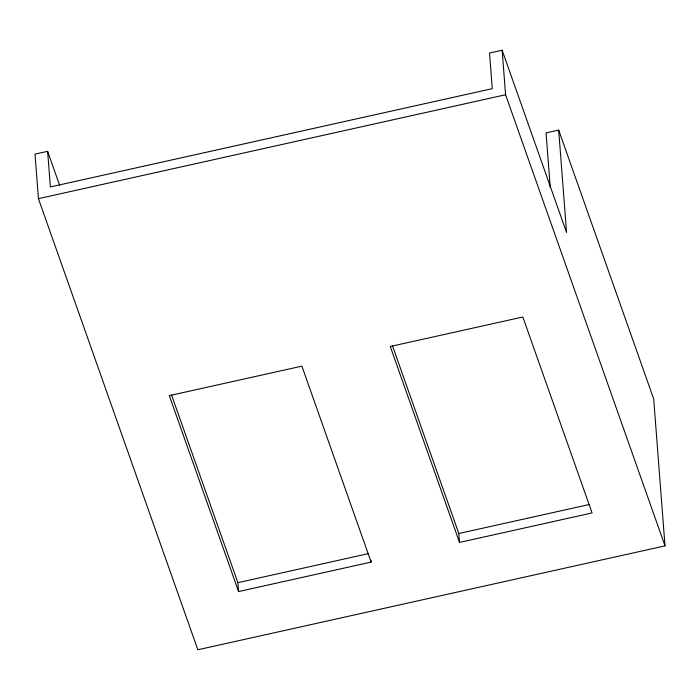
<?xml version="1.0" encoding="UTF-8"?>
<svg xmlns="http://www.w3.org/2000/svg" width="700" height="700" viewBox="0 0 700 700"><rect width="100%" height="100%" fill="white"/><g stroke="black" fill="none" stroke-linecap="round" stroke-linejoin="round"><path stroke-width="1.05" d="M59.631 185.299L47.626 151.322L35 154.131L38.43 198.66L197.846 649.766L665 545.869L653.695 398.93L558.679 130.086L546.061 132.895L550.253 187.364M558.679 130.086L566.562 232.496L502.154 50.234L489.528 53.034L492.266 88.664L50.365 186.944L47.626 151.322M38.43 198.66L505.575 94.754L502.154 50.234M370.983 560.105L371.131 562.082L238.56 591.57L237.877 582.663L368.322 553.648M459.515 542.421L390.267 346.491L522.839 317.004L592.077 512.942L459.515 542.421L458.824 533.523L589.278 504.508M505.575 94.754L665 545.869M392.481 345.791L458.824 533.523M371.131 562.082L301.884 366.144L169.321 395.631L238.56 591.57M171.535 394.931L237.877 582.663"/></g></svg>
